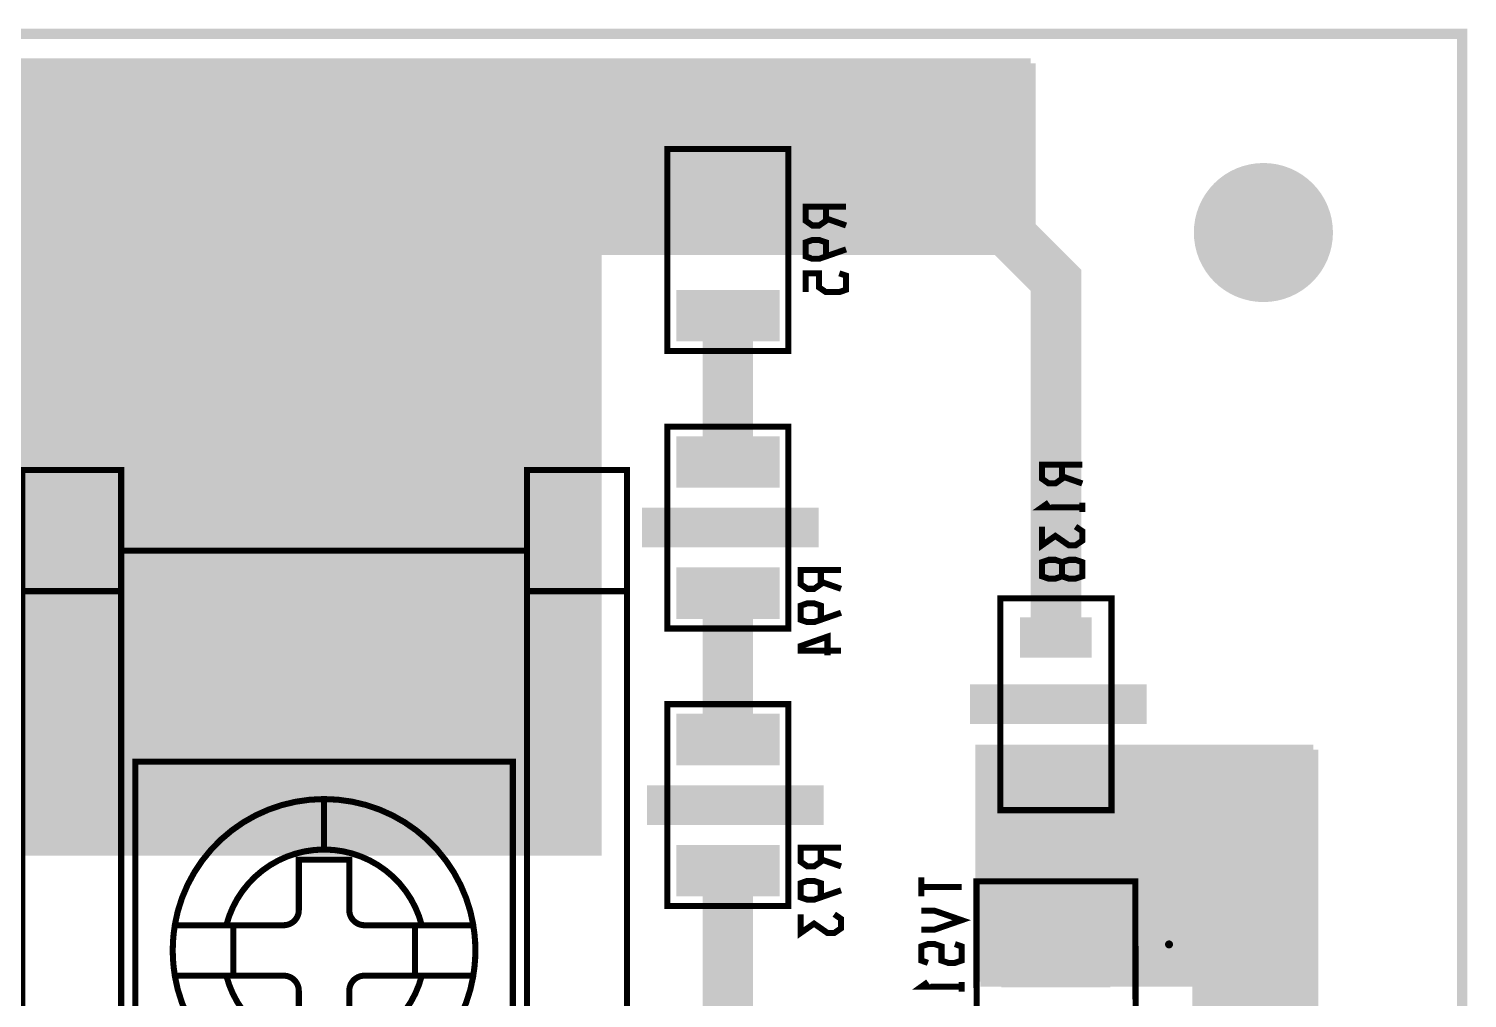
# Model space of a CAD drawing. Extents: x -20 to 155, y -92 to 168.
# Drawn here: x 118.94 to 155.13, y 143.73 to 168.13 of the extents above; entities that cross this region are included whole.
import ezdxf

# ---------------------------------------------------------------- set-up
doc = ezdxf.new("R2010")
doc.units = 0
doc.header["$MEASUREMENT"] = 0
doc.layers.get('0').update_dxf_attribs({"linetype": 'CONTINUOUS'})
for name, color, linetype in [('25-334-1_BOT', 7, 'CONTINUOUS'), ('25-334-1_DRD', 7, 'CONTINUOUS'), ('25-334-1_DRL', 2, 'CONTINUOUS'), ('25-334-1_IN1', 4, 'CONTINUOUS'), ('25-334-1_IN2', 3, 'CONTINUOUS'), ('25-334-1_SMB', 5, 'CONTINUOUS'), ('25-334-1_SMT', 10, 'CONTINUOUS'), ('25-334-1_SPB', 14, 'CONTINUOUS'), ('25-334-1_SSB', 12, 'CONTINUOUS'), ('25-334-1_TOP', 13, 'CONTINUOUS'), ('THRUHOLE_NPT', 15, 'CONTINUOUS'), ('THRUHOLE_TAP', 7, 'CONTINUOUS')]:
    doc.layers.add(name, color=color, linetype=linetype)

# ---------------------------------------------------------------- blocks, each defined once
blk = doc.blocks.new('ROUND_1')
at = {"const_width": 1.75006}
blk.add_lwpolyline([(-0.87503, 0, 1), (0.87503, 0, 1)], format="xyb", close=True, dxfattribs=at)
blk = doc.blocks.new('ROUND_15')
at = {"const_width": 3.50012}
blk.add_lwpolyline([(-1.75006, 0, 1), (1.75006, 0, 1)], format="xyb", close=True, dxfattribs=at)
blk = doc.blocks.new('ROUND_33')
at = {"const_width": 0.7493}
blk.add_lwpolyline([(-0.37465, 0, 1), (0.37465, 0, 1)], format="xyb", close=True, dxfattribs=at)
blk = doc.blocks.new('ROUND_39')
at = {"const_width": 0.35052}
blk.add_lwpolyline([(-0.17526, 0, 1), (0.17526, 0, 1)], format="xyb", close=True, dxfattribs=at)
blk = doc.blocks.new('ROUND_44')
at = {"const_width": 0.7493}
blk.add_lwpolyline([(-0.37465, 0, 1), (0.37465, 0, 1)], format="xyb", close=True, dxfattribs=at)
blk = doc.blocks.new('RECTANGLE_46')
blk.add_solid([(1.30048, 0.6477), (1.30048, -0.6477), (-1.30048, 0.6477), (-1.30048, -0.6477)])
blk = doc.blocks.new('RECTANGLE_48')
blk.add_solid([(0.9017, 0.508), (0.9017, -0.508), (-0.9017, 0.508), (-0.9017, -0.508)])
blk = doc.blocks.new('RECTANGLE_60')
blk.add_solid([(1.3716, 1.0795), (1.3716, -1.0795), (-1.3716, 1.0795), (-1.3716, -1.0795)])
blk = doc.blocks.new('ROUND_32')
at = {"const_width": 0.35052}
blk.add_lwpolyline([(-0.17526, 0, 1), (0.17526, 0, 1)], format="xyb", close=True, dxfattribs=at)
blk = doc.blocks.new('ROUND_42')
at = {"const_width": 0.35052}
blk.add_lwpolyline([(-0.17526, 0, 1), (0.17526, 0, 1)], format="xyb", close=True, dxfattribs=at)
blk = doc.blocks.new('ROUND_77')
at = {"const_width": 2.00025}
blk.add_lwpolyline([(-1.000124, 0, 1), (1.000124, 0, 1)], format="xyb", close=True, dxfattribs=at)
blk = doc.blocks.new('ROUND_85')
at = {"const_width": 0.10033}
blk.add_lwpolyline([(-0.050164, 0, 1), (0.050164, 0, 1)], format="xyb", close=True, dxfattribs=at)
blk = doc.blocks.new('ROUND_68')
at = {"const_width": 0.7493}
blk.add_lwpolyline([(-0.37465, 0, 1), (0.37465, 0, 1)], format="xyb", close=True, dxfattribs=at)
blk = doc.blocks.new('ROUND_35')
at = {"const_width": 0.10033}
blk.add_lwpolyline([(-0.050164, 0, 1), (0.050164, 0, 1)], format="xyb", close=True, dxfattribs=at)

msp = doc.modelspace()

# ---------------------------------------------------------------- linework, layer by layer
at = {"layer": '25-334-1_BOT'}
for points, const_width in [([(141.478, 165.989), (141.478, 164.211), (136.525, 164.211)], 1.27), ([(144.78, 152.8064), (144.78, 161.798), (142.367, 164.211), (141.478, 164.211), (136.525, 164.211)], 1.27), ([(136.525, 160.909), (136.525, 157.226)], 1.27), ([(136.525, 153.924), (136.525, 150.241)], 1.27), ([(144.78, 149.4536), (144.78, 145.0848)], 0.635), ([(136.525, 146.939), (136.525, 142.621)], 1.27), ([(147.6248, 145.0848), (144.78, 145.0848)], 0.635)]:
    msp.add_lwpolyline(points, dxfattribs=dict(at, const_width=const_width))
at = {"layer": '25-334-1_DRD', "const_width": 0.254}
for points in [[(-14.9987, 168.00068), (-14.9987, -4.99872), (155.00096, -4.99872), (155.00096, 168.00068), (-14.9987, 168.00068)], [(141.224, 166.624), (140.843, 166.243)], [(141.732, 166.624), (141.224, 166.624)], [(142.113, 166.243), (141.732, 166.624)], [(140.843, 166.243), (140.843, 165.735)], [(142.113, 165.735), (142.113, 166.243)], [(120.396, 165.735), (120.015, 165.354)], [(120.904, 165.735), (120.396, 165.735)], [(121.285, 165.354), (120.904, 165.735)], [(122.936, 165.735), (122.555, 165.354)], [(123.444, 165.735), (122.936, 165.735)], [(123.825, 165.354), (123.444, 165.735)], [(125.476, 165.735), (125.095, 165.354)], [(125.984, 165.735), (125.476, 165.735)], [(126.365, 165.354), (125.984, 165.735)], [(128.016, 165.735), (127.635, 165.354)], [(128.524, 165.735), (128.016, 165.735)], [(128.905, 165.354), (128.524, 165.735)], [(140.843, 165.735), (141.224, 165.354)], [(141.732, 165.354), (142.113, 165.735)], [(120.015, 165.354), (120.015, 164.846)], [(121.285, 164.846), (121.285, 165.354)], [(122.555, 165.354), (122.555, 164.846)], [(123.825, 164.846), (123.825, 165.354)], [(125.095, 165.354), (125.095, 164.846)], [(126.365, 164.846), (126.365, 165.354)], [(127.635, 165.354), (127.635, 164.846)], [(128.905, 164.846), (128.905, 165.354)], [(141.224, 165.354), (141.732, 165.354)], [(120.015, 164.846), (120.396, 164.465)], [(120.904, 164.465), (121.285, 164.846)], [(122.555, 164.846), (122.936, 164.465)], [(123.444, 164.465), (123.825, 164.846)], [(125.095, 164.846), (125.476, 164.465)], [(125.984, 164.465), (126.365, 164.846)], [(127.635, 164.846), (128.016, 164.465)], [(128.524, 164.465), (128.905, 164.846)], [(120.396, 164.465), (120.904, 164.465)], [(122.936, 164.465), (123.444, 164.465)], [(125.476, 164.465), (125.984, 164.465)], [(128.016, 164.465), (128.524, 164.465)], [(149.9997, 163.63442), (149.3647, 162.99942)], [(150.6347, 162.99942), (149.9997, 163.63442)], [(120.396, 163.195), (120.015, 162.814)], [(120.904, 163.195), (120.396, 163.195)], [(121.285, 162.814), (120.904, 163.195)], [(122.936, 163.195), (122.555, 162.814)], [(123.444, 163.195), (122.936, 163.195)], [(123.825, 162.814), (123.444, 163.195)], [(125.476, 163.195), (125.095, 162.814)], [(125.984, 163.195), (125.476, 163.195)], [(126.365, 162.814), (125.984, 163.195)], [(128.016, 163.195), (127.635, 162.814)], [(128.524, 163.195), (128.016, 163.195)], [(128.905, 162.814), (128.524, 163.195)], [(120.015, 162.814), (120.015, 162.306)], [(121.285, 162.306), (121.285, 162.814)], [(122.555, 162.814), (122.555, 162.306)], [(123.825, 162.306), (123.825, 162.814)], [(125.095, 162.814), (125.095, 162.306)], [(126.365, 162.306), (126.365, 162.814)], [(127.635, 162.814), (127.635, 162.306)], [(128.905, 162.306), (128.905, 162.814)], [(149.3647, 162.99942), (149.9997, 162.36442)], [(149.9997, 162.36442), (150.6347, 162.99942)], [(120.015, 162.306), (120.396, 161.925)], [(120.904, 161.925), (121.285, 162.306)], [(122.555, 162.306), (122.936, 161.925)], [(123.444, 161.925), (123.825, 162.306)], [(125.095, 162.306), (125.476, 161.925)], [(125.984, 161.925), (126.365, 162.306)], [(127.635, 162.306), (128.016, 161.925)], [(128.524, 161.925), (128.905, 162.306)], [(120.396, 161.925), (120.904, 161.925)], [(122.936, 161.925), (123.444, 161.925)], [(125.476, 161.925), (125.984, 161.925)], [(128.016, 161.925), (128.524, 161.925)], [(120.396, 160.655), (120.015, 160.274)], [(120.904, 160.655), (120.396, 160.655)], [(121.285, 160.274), (120.904, 160.655)], [(122.936, 160.655), (122.555, 160.274)], [(123.444, 160.655), (122.936, 160.655)], [(123.825, 160.274), (123.444, 160.655)], [(125.476, 160.655), (125.095, 160.274)], [(125.984, 160.655), (125.476, 160.655)], [(126.365, 160.274), (125.984, 160.655)], [(128.016, 160.655), (127.635, 160.274)], [(128.524, 160.655), (128.016, 160.655)], [(128.905, 160.274), (128.524, 160.655)], [(120.015, 160.274), (120.015, 159.766)], [(121.285, 159.766), (121.285, 160.274)], [(122.555, 160.274), (122.555, 159.766)], [(123.825, 159.766), (123.825, 160.274)], [(125.095, 160.274), (125.095, 159.766)], [(126.365, 159.766), (126.365, 160.274)], [(127.635, 160.274), (127.635, 159.766)], [(128.905, 159.766), (128.905, 160.274)], [(120.015, 159.766), (120.396, 159.385)], [(120.904, 159.385), (121.285, 159.766)], [(122.555, 159.766), (122.936, 159.385)], [(123.444, 159.385), (123.825, 159.766)], [(125.095, 159.766), (125.476, 159.385)], [(125.984, 159.385), (126.365, 159.766)], [(127.635, 159.766), (128.016, 159.385)], [(128.524, 159.385), (128.905, 159.766)], [(120.396, 159.385), (120.904, 159.385)], [(122.936, 159.385), (123.444, 159.385)], [(125.476, 159.385), (125.984, 159.385)], [(128.016, 159.385), (128.524, 159.385)], [(120.396, 158.115), (120.015, 157.734)], [(120.904, 158.115), (120.396, 158.115)], [(121.285, 157.734), (120.904, 158.115)], [(122.936, 158.115), (122.555, 157.734)], [(123.444, 158.115), (122.936, 158.115)], [(123.825, 157.734), (123.444, 158.115)], [(125.476, 158.115), (125.095, 157.734)], [(125.984, 158.115), (125.476, 158.115)], [(126.365, 157.734), (125.984, 158.115)], [(128.016, 158.115), (127.635, 157.734)], [(128.524, 158.115), (128.016, 158.115)], [(128.905, 157.734), (128.524, 158.115)], [(120.015, 157.734), (120.015, 157.226)], [(121.285, 157.226), (121.285, 157.734)], [(122.555, 157.734), (122.555, 157.226)], [(123.825, 157.226), (123.825, 157.734)], [(125.095, 157.734), (125.095, 157.226)], [(126.365, 157.226), (126.365, 157.734)], [(127.635, 157.734), (127.635, 157.226)], [(128.905, 157.226), (128.905, 157.734)], [(120.015, 157.226), (120.396, 156.845)], [(120.904, 156.845), (121.285, 157.226)], [(122.555, 157.226), (122.936, 156.845)], [(123.444, 156.845), (123.825, 157.226)], [(125.095, 157.226), (125.476, 156.845)], [(125.984, 156.845), (126.365, 157.226)], [(127.635, 157.226), (128.016, 156.845)], [(128.524, 156.845), (128.905, 157.226)], [(120.396, 156.845), (120.904, 156.845)], [(122.936, 156.845), (123.444, 156.845)], [(125.476, 156.845), (125.984, 156.845)], [(128.016, 156.845), (128.524, 156.845)], [(120.396, 155.575), (120.015, 155.194)], [(120.904, 155.575), (120.396, 155.575)], [(121.285, 155.194), (120.904, 155.575)], [(120.015, 155.194), (120.015, 154.686)], [(121.285, 154.686), (121.285, 155.194)], [(120.015, 154.686), (120.396, 154.305)], [(120.904, 154.305), (121.285, 154.686)], [(120.396, 154.305), (120.904, 154.305)], [(120.396, 153.035), (120.015, 152.654)], [(120.904, 153.035), (120.396, 153.035)], [(121.285, 152.654), (120.904, 153.035)], [(120.015, 152.654), (120.015, 152.146)], [(121.285, 152.146), (121.285, 152.654)], [(126.365, 152.7048), (126.365, 150.1648)], [(120.015, 152.146), (120.396, 151.765)], [(120.904, 151.765), (121.285, 152.146)], [(120.396, 151.765), (120.904, 151.765)], [(127.635, 151.4348), (125.095, 151.4348)], [(120.396, 150.495), (120.015, 150.114)], [(120.904, 150.495), (120.396, 150.495)], [(121.285, 150.114), (120.904, 150.495)], [(120.015, 150.114), (120.015, 149.606)], [(121.285, 149.606), (121.285, 150.114)], [(120.015, 149.606), (120.396, 149.225)], [(120.904, 149.225), (121.285, 149.606)], [(120.396, 149.225), (120.904, 149.225)], [(148.2598, 145.7198), (146.9898, 144.4498)], [(148.2598, 144.4498), (146.9898, 145.7198)]]:
    msp.add_lwpolyline(points, dxfattribs=at)
at = {"layer": '25-334-1_DRL'}
for points, const_width in [([(-14.9987, 168.00068), (-14.9987, -4.99872), (155.00096, -4.99872), (155.00096, 168.00068), (-14.9987, 168.00068)], 0.254), ([(138.811, 155.575), (134.366, 155.575)], 1.00076), ([(142.621, 151.13), (147.066, 151.13)], 1.00076), ([(134.493, 148.59), (138.938, 148.59)], 1.00076)]:
    msp.add_lwpolyline(points, dxfattribs=dict(at, const_width=const_width))
at = {"layer": '25-334-1_IN1', "const_width": 0.254}
for points in [[(144.145, 167.259), (71.12, 167.259)], [(144.145, 167.1066), (71.12, 167.1066)], [(144.145, 167.259), (144.145, 162.56), (133.223, 162.56), (133.223, 147.447), (100.203, 147.447)], [(118.8974, 167.259), (118.8974, 147.447)], [(119.126, 167.259), (119.126, 147.447)], [(119.3546, 167.259), (119.3546, 147.447)], [(119.5832, 167.259), (119.5832, 147.447)], [(119.8118, 167.259), (119.8118, 147.447)], [(120.0404, 167.259), (120.0404, 147.447)], [(120.269, 167.259), (120.269, 147.447)], [(120.4976, 167.259), (120.4976, 147.447)], [(120.7262, 167.259), (120.7262, 147.447)], [(120.9548, 167.259), (120.9548, 147.447)], [(121.1834, 167.259), (121.1834, 147.447)], [(121.412, 167.259), (121.412, 147.447)], [(121.6406, 167.259), (121.6406, 147.447)], [(121.8692, 167.259), (121.8692, 147.447)], [(122.0978, 167.259), (122.0978, 147.447)], [(122.3264, 167.259), (122.3264, 147.447)], [(122.555, 167.259), (122.555, 147.447)], [(122.7836, 167.259), (122.7836, 147.447)], [(123.0122, 167.259), (123.0122, 147.447)], [(123.2408, 167.259), (123.2408, 147.447)], [(123.4694, 167.259), (123.4694, 147.447)], [(123.698, 167.259), (123.698, 147.447)], [(123.9266, 167.259), (123.9266, 147.447)], [(124.1552, 167.259), (124.1552, 147.447)], [(124.3838, 167.259), (124.3838, 147.447)], [(124.6124, 167.259), (124.6124, 147.447)], [(124.841, 167.259), (124.841, 147.447)], [(125.0696, 167.259), (125.0696, 147.447)], [(125.2982, 167.259), (125.2982, 147.447)], [(125.5268, 167.259), (125.5268, 147.447)], [(125.7554, 167.259), (125.7554, 147.447)], [(125.984, 167.259), (125.984, 147.447)], [(126.2126, 167.259), (126.2126, 147.447)], [(126.4412, 167.259), (126.4412, 147.447)], [(126.6698, 167.259), (126.6698, 147.447)], [(126.8984, 167.259), (126.8984, 147.447)], [(127.127, 167.259), (127.127, 147.447)], [(127.3556, 167.259), (127.3556, 147.447)], [(127.5842, 167.259), (127.5842, 147.447)], [(127.8128, 167.259), (127.8128, 147.447)], [(128.0414, 167.259), (128.0414, 147.447)], [(128.27, 167.259), (128.27, 147.447)], [(128.4986, 167.259), (128.4986, 147.447)], [(128.7272, 167.259), (128.7272, 147.447)], [(128.9558, 167.259), (128.9558, 147.447)], [(129.1844, 167.259), (129.1844, 147.447)], [(129.413, 167.259), (129.413, 147.447)], [(129.6416, 167.259), (129.6416, 147.447)], [(129.8702, 167.259), (129.8702, 147.447)], [(130.0988, 167.259), (130.0988, 147.447)], [(130.3274, 167.259), (130.3274, 147.447)], [(130.556, 167.259), (130.556, 147.447)], [(130.7846, 167.259), (130.7846, 147.447)], [(131.0132, 167.259), (131.0132, 147.447)], [(131.2418, 167.259), (131.2418, 147.447)], [(131.4704, 167.259), (131.4704, 147.447)], [(131.699, 167.259), (131.699, 147.447)], [(131.9276, 167.259), (131.9276, 147.447)], [(132.1562, 167.259), (132.1562, 147.447)], [(132.3848, 167.259), (132.3848, 147.447)], [(132.6134, 167.259), (132.6134, 147.447)], [(132.842, 167.259), (132.842, 147.447)], [(133.0706, 167.259), (133.0706, 147.447)], [(133.2992, 167.259), (133.2992, 162.56)], [(133.5278, 167.259), (133.5278, 162.56)], [(133.7564, 167.259), (133.7564, 162.56)], [(133.985, 167.259), (133.985, 162.56)], [(134.2136, 167.259), (134.2136, 162.56)], [(134.4422, 167.259), (134.4422, 162.56)], [(134.6708, 167.259), (134.6708, 162.56)], [(134.8994, 167.259), (134.8994, 162.56)], [(135.128, 167.259), (135.128, 162.56)], [(135.3566, 167.259), (135.3566, 162.56)], [(135.5852, 167.259), (135.5852, 162.56)], [(135.8138, 167.259), (135.8138, 162.56)], [(136.0424, 167.259), (136.0424, 162.56)], [(136.271, 167.259), (136.271, 162.56)], [(136.4996, 167.259), (136.4996, 162.56)], [(136.7282, 167.259), (136.7282, 162.56)], [(136.9568, 167.259), (136.9568, 162.56)], [(137.1854, 167.259), (137.1854, 162.56)], [(137.414, 167.259), (137.414, 162.56)], [(137.6426, 167.259), (137.6426, 162.56)], [(137.8712, 167.259), (137.8712, 162.56)], [(138.0998, 167.259), (138.0998, 162.56)], [(138.3284, 167.259), (138.3284, 162.56)], [(138.557, 167.259), (138.557, 162.56)], [(138.7856, 167.259), (138.7856, 162.56)], [(139.0142, 167.259), (139.0142, 162.56)], [(139.2428, 167.259), (139.2428, 162.56)], [(139.4714, 167.259), (139.4714, 162.56)], [(139.7, 167.259), (139.7, 162.56)], [(139.9286, 167.259), (139.9286, 162.56)], [(140.1572, 167.259), (140.1572, 162.56)], [(140.3858, 167.259), (140.3858, 162.56)], [(140.6144, 167.259), (140.6144, 162.56)], [(140.843, 167.259), (140.843, 162.56)], [(141.0716, 167.259), (141.0716, 162.56)], [(141.3002, 167.259), (141.3002, 162.56)], [(141.5288, 167.259), (141.5288, 162.56)], [(141.7574, 167.259), (141.7574, 162.56)], [(141.986, 167.259), (141.986, 162.56)], [(142.2146, 167.259), (142.2146, 162.56)], [(142.4432, 167.259), (142.4432, 162.56)], [(142.6718, 167.259), (142.6718, 162.56)], [(142.9004, 167.259), (142.9004, 162.56)], [(143.129, 167.259), (143.129, 162.56)], [(143.3576, 167.259), (143.3576, 162.56)], [(143.5862, 167.259), (143.5862, 162.56)], [(143.8148, 167.259), (143.8148, 162.56)], [(144.0434, 167.259), (144.0434, 162.56)], [(144.145, 166.878), (71.12, 166.878)], [(144.145, 166.6494), (71.12, 166.6494)], [(144.145, 166.4208), (71.12, 166.4208)], [(144.145, 166.1922), (71.12, 166.1922)], [(144.145, 165.9636), (71.12, 165.9636)], [(144.145, 165.735), (71.12, 165.735)], [(144.145, 165.5064), (71.12, 165.5064)], [(144.145, 165.2778), (71.12, 165.2778)], [(144.145, 165.0492), (71.12, 165.0492)], [(144.145, 164.8206), (98.37928, 164.8206)], [(144.145, 164.592), (98.70948, 164.592)], [(144.145, 164.3634), (98.90506, 164.3634)], [(144.145, 164.1348), (99.02952, 164.1348)], [(144.145, 163.9062), (99.10318, 163.9062)], [(144.145, 163.6776), (99.13366, 163.6776)], [(144.145, 163.2204), (99.07778, 163.2204)], [(144.145, 163.449), (99.12604, 163.449)], [(144.145, 162.7632), (98.83648, 162.7632)], [(144.145, 162.9918), (98.98634, 162.9918)], [(133.223, 162.5346), (98.60026, 162.5346)], [(133.223, 162.0774), (71.12, 162.0774)], [(133.223, 162.306), (98.12528, 162.306)], [(133.223, 161.8488), (71.12, 161.8488)], [(133.223, 161.6202), (71.12, 161.6202)], [(133.223, 161.3916), (71.12, 161.3916)], [(133.223, 161.163), (71.12, 161.163)], [(133.223, 160.9344), (71.12, 160.9344)], [(133.223, 160.7058), (71.12, 160.7058)], [(133.223, 160.4772), (71.12, 160.4772)], [(133.223, 160.2486), (71.12, 160.2486)], [(133.223, 160.02), (71.12, 160.02)], [(133.223, 159.7914), (71.12, 159.7914)], [(133.223, 159.5628), (71.12, 159.5628)], [(133.223, 159.3342), (71.12, 159.3342)], [(133.223, 159.1056), (71.12, 159.1056)], [(133.223, 158.877), (71.12, 158.877)], [(133.223, 158.6484), (71.12, 158.6484)], [(133.223, 158.4198), (71.12, 158.4198)], [(133.223, 158.1912), (71.12, 158.1912)], [(133.223, 157.9626), (71.12, 157.9626)], [(133.223, 157.734), (89.916, 157.734)], [(133.223, 157.5054), (90.1446, 157.5054)], [(133.223, 157.2768), (90.3732, 157.2768)], [(133.223, 157.0482), (90.6018, 157.0482)], [(133.223, 156.8196), (90.8304, 156.8196)], [(133.223, 156.591), (91.059, 156.591)], [(133.223, 156.3624), (91.2876, 156.3624)], [(133.223, 156.1338), (91.5162, 156.1338)], [(133.223, 155.9052), (91.7448, 155.9052)], [(133.223, 155.6766), (91.9734, 155.6766)], [(133.223, 155.448), (92.202, 155.448)], [(133.223, 155.2194), (92.4306, 155.2194)], [(133.223, 154.9908), (92.6592, 154.9908)], [(133.223, 154.7622), (92.8878, 154.7622)], [(133.223, 154.5336), (93.1164, 154.5336)], [(133.223, 154.305), (93.345, 154.305)], [(133.223, 154.0764), (93.5736, 154.0764)], [(133.223, 153.8478), (93.8022, 153.8478)], [(133.223, 153.6192), (94.0308, 153.6192)], [(133.223, 153.3906), (94.2594, 153.3906)], [(133.223, 153.162), (94.488, 153.162)], [(133.223, 152.9334), (94.7166, 152.9334)], [(133.223, 152.7048), (94.9452, 152.7048)], [(133.223, 152.4762), (95.1738, 152.4762)], [(133.223, 152.2476), (95.4024, 152.2476)], [(133.223, 152.019), (95.631, 152.019)], [(133.223, 151.7904), (95.8596, 151.7904)], [(133.223, 151.5618), (96.0882, 151.5618)], [(133.223, 151.3332), (96.3168, 151.3332)], [(133.223, 151.1046), (96.5454, 151.1046)], [(133.223, 150.876), (96.774, 150.876)], [(133.223, 150.6474), (97.0026, 150.6474)], [(133.223, 150.4188), (97.2312, 150.4188)], [(133.223, 150.1902), (97.4598, 150.1902)], [(133.223, 149.9616), (97.6884, 149.9616)], [(133.223, 149.733), (97.917, 149.733)], [(133.223, 149.5044), (98.1456, 149.5044)], [(133.223, 149.2758), (98.3742, 149.2758)], [(133.223, 149.0472), (98.6028, 149.0472)], [(133.223, 148.8186), (98.8314, 148.8186)], [(133.223, 148.59), (99.06, 148.59)], [(133.223, 148.3614), (99.2886, 148.3614)], [(133.223, 148.1328), (99.5172, 148.1328)], [(133.223, 147.9042), (99.7458, 147.9042)], [(133.223, 147.6756), (99.9744, 147.6756)]]:
    msp.add_lwpolyline(points, dxfattribs=at)
at = {"layer": '25-334-1_IN2', "const_width": 0.254}
for points in [[(144.018, 167.259), (3.175, 167.259), (3.175, 160.147), (-3.81, 160.147), (-3.81, -4.572)], [(144.018, 167.1066), (3.175, 167.1066)], [(118.9482, 167.259), (118.9482, 147.447)], [(119.1768, 167.259), (119.1768, 147.447)], [(119.4054, 167.259), (119.4054, 147.447)], [(119.634, 167.259), (119.634, 147.447)], [(119.8626, 167.259), (119.8626, 147.447)], [(120.0912, 167.259), (120.0912, 147.447)], [(120.3198, 167.259), (120.3198, 147.447)], [(120.5484, 167.259), (120.5484, 147.447)], [(120.777, 167.259), (120.777, 147.447)], [(121.0056, 167.259), (121.0056, 147.447)], [(121.2342, 167.259), (121.2342, 147.447)], [(121.4628, 167.259), (121.4628, 147.447)], [(121.6914, 167.259), (121.6914, 147.447)], [(121.92, 167.259), (121.92, 147.447)], [(122.1486, 167.259), (122.1486, 147.447)], [(122.3772, 167.259), (122.3772, 147.447)], [(122.6058, 167.259), (122.6058, 147.447)], [(122.8344, 167.259), (122.8344, 147.447)], [(123.063, 167.259), (123.063, 147.447)], [(123.2916, 167.259), (123.2916, 147.447)], [(123.5202, 167.259), (123.5202, 147.447)], [(123.7488, 167.259), (123.7488, 147.447)], [(123.9774, 167.259), (123.9774, 147.447)], [(124.206, 167.259), (124.206, 147.447)], [(124.4346, 167.259), (124.4346, 147.447)], [(124.6632, 167.259), (124.6632, 147.447)], [(124.8918, 167.259), (124.8918, 147.447)], [(125.1204, 167.259), (125.1204, 147.447)], [(125.349, 167.259), (125.349, 147.447)], [(125.5776, 167.259), (125.5776, 147.447)], [(125.8062, 167.259), (125.8062, 147.447)], [(126.0348, 167.259), (126.0348, 147.447)], [(126.2634, 167.259), (126.2634, 147.447)], [(126.492, 167.259), (126.492, 147.447)], [(126.7206, 167.259), (126.7206, 147.447)], [(126.9492, 167.259), (126.9492, 147.447)], [(127.1778, 167.259), (127.1778, 147.447)], [(127.4064, 167.259), (127.4064, 147.447)], [(127.635, 167.259), (127.635, 147.447)], [(127.8636, 167.259), (127.8636, 147.447)], [(128.0922, 167.259), (128.0922, 147.447)], [(128.3208, 167.259), (128.3208, 147.447)], [(128.5494, 167.259), (128.5494, 147.447)], [(128.778, 167.259), (128.778, 147.447)], [(129.0066, 167.259), (129.0066, 147.447)], [(129.2352, 167.259), (129.2352, 147.447)], [(129.4638, 167.259), (129.4638, 147.447)], [(129.6924, 167.259), (129.6924, 147.447)], [(129.921, 167.259), (129.921, 147.447)], [(130.1496, 167.259), (130.1496, 147.447)], [(130.3782, 167.259), (130.3782, 147.447)], [(130.6068, 167.259), (130.6068, 147.447)], [(130.8354, 167.259), (130.8354, 147.447)], [(131.064, 167.259), (131.064, 147.447)], [(131.2926, 167.259), (131.2926, 147.447)], [(131.5212, 167.259), (131.5212, 147.447)], [(131.7498, 167.259), (131.7498, 147.447)], [(131.9784, 167.259), (131.9784, 147.447)], [(132.207, 167.259), (132.207, 147.447)], [(132.4356, 167.259), (132.4356, 147.447)], [(132.6642, 167.259), (132.6642, 147.447)], [(132.8928, 167.259), (132.8928, 147.447)], [(133.1214, 167.259), (133.1214, 164.973)], [(133.35, 167.259), (133.35, 164.973)], [(133.5786, 167.259), (133.5786, 164.973)], [(133.8072, 167.259), (133.8072, 164.973)], [(134.0358, 167.259), (134.0358, 164.973)], [(134.2644, 167.259), (134.2644, 164.973)], [(134.493, 167.259), (134.493, 164.973)], [(134.7216, 167.259), (134.7216, 164.973)], [(134.9502, 167.259), (134.9502, 164.973)], [(135.1788, 167.259), (135.1788, 164.973)], [(135.4074, 167.259), (135.4074, 164.973)], [(135.636, 167.259), (135.636, 164.973)], [(135.8646, 167.259), (135.8646, 164.973)], [(136.0932, 167.259), (136.0932, 164.973)], [(136.3218, 167.259), (136.3218, 164.973)], [(136.5504, 167.259), (136.5504, 164.973)], [(136.779, 167.259), (136.779, 164.973)], [(137.0076, 167.259), (137.0076, 164.973)], [(137.2362, 167.259), (137.2362, 164.973)], [(137.4648, 167.259), (137.4648, 164.973)], [(137.6934, 167.259), (137.6934, 164.973)], [(137.922, 167.259), (137.922, 164.973)], [(138.1506, 167.259), (138.1506, 164.973)], [(138.3792, 167.259), (138.3792, 164.973)], [(138.6078, 167.259), (138.6078, 164.973)], [(138.8364, 167.259), (138.8364, 164.973)], [(139.065, 167.259), (139.065, 164.973)], [(139.2936, 167.259), (139.2936, 164.973)], [(139.5222, 167.259), (139.5222, 164.973)], [(139.7508, 167.259), (139.7508, 164.973)], [(139.9794, 167.259), (139.9794, 164.973)], [(140.208, 167.259), (140.208, 164.973)], [(140.4366, 167.259), (140.4366, 164.973)], [(140.6652, 167.259), (140.6652, 164.973)], [(140.8938, 167.259), (140.8938, 164.973)], [(141.1224, 167.259), (141.1224, 164.973)], [(141.351, 167.259), (141.351, 164.973)], [(141.5796, 167.259), (141.5796, 164.973)], [(141.8082, 167.259), (141.8082, 164.973)], [(142.0368, 167.259), (142.0368, 164.973)], [(142.2654, 167.259), (142.2654, 164.973)], [(142.494, 167.259), (142.494, 164.973)], [(142.7226, 167.259), (142.7226, 164.973)], [(142.9512, 167.259), (142.9512, 164.973)], [(143.1798, 167.259), (143.1798, 164.973)], [(143.4084, 167.259), (143.4084, 164.973)], [(143.637, 167.259), (143.637, 164.973)], [(143.8656, 167.259), (143.8656, 164.973)], [(144.018, 167.259), (144.018, 164.973)], [(144.018, 166.878), (3.175, 166.878)], [(144.018, 166.6494), (3.175, 166.6494)], [(144.018, 166.4208), (3.175, 166.4208)], [(144.018, 166.1922), (3.175, 166.1922)], [(144.018, 165.9636), (3.175, 165.9636)], [(144.018, 165.735), (3.175, 165.735)], [(144.018, 165.5064), (3.175, 165.5064)], [(144.018, 165.2778), (3.175, 165.2778)], [(144.018, 165.0492), (3.175, 165.0492)], [(133.096, 164.973), (133.223, 147.447)], [(144.018, 164.973), (133.096, 164.973)], [(133.096, 164.8206), (98.37928, 164.8206)], [(133.09854, 164.592), (98.70948, 164.592)], [(133.10108, 164.3634), (98.90506, 164.3634)], [(133.10108, 164.1348), (99.02952, 164.1348)], [(133.10362, 163.9062), (99.10318, 163.9062)], [(133.10616, 163.6776), (99.13366, 163.6776)], [(133.1087, 163.2204), (99.07778, 163.2204)], [(133.10616, 163.449), (99.12604, 163.449)], [(133.11124, 162.7632), (98.83648, 162.7632)], [(133.1087, 162.9918), (98.98634, 162.9918)], [(133.11378, 162.5346), (98.60026, 162.5346)], [(133.11632, 162.0774), (3.175, 162.0774)], [(133.11378, 162.306), (98.12528, 162.306)], [(133.11886, 161.8488), (3.175, 161.8488)], [(133.11886, 161.6202), (3.175, 161.6202)], [(133.1214, 161.3916), (3.175, 161.3916)], [(133.1214, 161.4678), (133.1214, 147.447)], [(133.12394, 161.163), (3.175, 161.163)], [(133.12394, 160.9344), (3.175, 160.9344)], [(133.12648, 160.7058), (3.175, 160.7058)], [(133.12902, 160.4772), (3.175, 160.4772)], [(133.12902, 160.2486), (3.175, 160.2486)], [(133.13156, 160.02), (-3.81, 160.02)], [(133.1341, 159.7914), (-3.81, 159.7914)], [(133.1341, 159.5628), (-3.81, 159.5628)], [(133.13664, 159.3342), (-3.81, 159.3342)], [(133.13918, 159.1056), (-3.81, 159.1056)], [(133.13918, 158.877), (19.16938, 158.877)], [(133.14172, 158.6484), (19.74342, 158.6484)], [(133.14426, 158.4198), (20.1041, 158.4198)], [(133.14426, 158.1912), (20.37334, 158.1912)], [(133.1468, 157.9626), (20.5867, 157.9626)], [(133.1468, 157.734), (89.916, 157.734)], [(133.14934, 157.5054), (90.1446, 157.5054)], [(133.15188, 157.2768), (90.3732, 157.2768)], [(133.15188, 157.0482), (90.6018, 157.0482)], [(133.15442, 156.8196), (90.8304, 156.8196)], [(133.15696, 156.591), (91.059, 156.591)], [(133.15696, 156.3624), (91.2876, 156.3624)], [(133.1595, 156.1338), (91.5162, 156.1338)], [(133.16204, 155.9052), (91.7448, 155.9052)], [(133.16204, 155.6766), (91.9734, 155.6766)], [(133.16458, 155.448), (92.202, 155.448)], [(133.16712, 155.2194), (92.4306, 155.2194)], [(133.16712, 154.9908), (92.6592, 154.9908)], [(133.16966, 154.7622), (92.8878, 154.7622)], [(133.1722, 154.5336), (93.1164, 154.5336)], [(133.1722, 154.305), (93.345, 154.305)], [(133.17474, 154.0764), (93.5736, 154.0764)], [(133.17728, 153.8478), (93.8022, 153.8478)], [(133.17728, 153.6192), (94.0308, 153.6192)], [(133.17982, 153.3906), (94.2594, 153.3906)], [(133.18236, 153.162), (94.488, 153.162)], [(133.18236, 152.9334), (94.7166, 152.9334)], [(133.1849, 152.7048), (94.9452, 152.7048)], [(133.1849, 152.4762), (95.1738, 152.4762)], [(133.18744, 152.2476), (95.4024, 152.2476)], [(133.18998, 152.019), (95.631, 152.019)], [(133.18998, 151.7904), (95.8596, 151.7904)], [(133.19252, 151.5618), (96.0882, 151.5618)], [(133.19506, 151.3332), (96.3168, 151.3332)], [(133.19506, 151.1046), (96.5454, 151.1046)], [(133.1976, 150.876), (96.774, 150.876)], [(133.20014, 150.6474), (97.0026, 150.6474)], [(133.20014, 150.4188), (97.2312, 150.4188)], [(133.20268, 150.1902), (97.4598, 150.1902)], [(133.20522, 149.9616), (97.6884, 149.9616)], [(133.20522, 149.733), (97.917, 149.733)], [(133.20776, 149.5044), (98.1456, 149.5044)], [(133.2103, 149.2758), (98.3742, 149.2758)], [(133.2103, 149.0472), (98.6028, 149.0472)], [(133.21284, 148.8186), (98.8314, 148.8186)], [(133.21538, 148.59), (99.06, 148.59)], [(133.21538, 148.3614), (99.2886, 148.3614)], [(133.21792, 148.1328), (99.5172, 148.1328)], [(133.22046, 147.9042), (99.7458, 147.9042)], [(133.22046, 147.6756), (99.9744, 147.6756)], [(133.223, 147.447), (100.203, 147.447)]]:
    msp.add_lwpolyline(points, dxfattribs=at)
at = {"layer": '25-334-1_SMT', "const_width": 4.99872}
for points in [[(132.207, -1.651), (10.033, -1.651), (-0.508, 8.89), (-0.508, 153.67), (9.398, 163.576), (126.365, 163.576), (126.365, 151.384)], [(125.857, 163.576), (130.429, 163.576)], [(96.774, 157.353), (130.429, 157.353)], [(101.854, 150.876), (130.556, 150.876)]]:
    msp.add_lwpolyline(points, dxfattribs=at)
at = {"layer": '25-334-1_SSB', "const_width": 0.1524}
for points in [[(137.668, 160.02), (135.001, 160.02), (135.001, 165.1), (138.049, 165.1), (138.049, 160.02), (137.668, 160.02)], [(138.99134, 163.64966), (138.99134, 163.29406), (138.82116, 163.17722), (138.65098, 163.17722), (138.48334, 163.29406), (138.48334, 163.64966), (139.49934, 163.64966)], [(138.99134, 163.35502), (139.49934, 163.17722)], [(138.99134, 162.39744), (138.99134, 162.75304), (138.82116, 162.81146), (138.65098, 162.81146), (138.48334, 162.75304), (138.48334, 162.39744), (138.65098, 162.33902), (138.82116, 162.33902), (139.49934, 162.57524)], [(139.32916, 161.97326), (139.49934, 161.91484), (139.49934, 161.55924), (139.32916, 161.50082), (138.99134, 161.50082), (138.82116, 161.61766), (138.82116, 161.97326), (138.48334, 161.97326), (138.48334, 161.50082)], [(137.668, 153.035), (135.001, 153.035), (135.001, 158.115), (138.049, 158.115), (138.049, 153.035), (137.668, 153.035)], [(133.985, 153.9748), (131.4704, 153.9748), (131.4704, 157.0228), (133.985, 157.0228), (133.985, 153.9748), (133.985, 135.4328), (106.045, 135.4328), (106.045, 153.9748), (108.5596, 153.9748), (108.5596, 157.0228), (106.045, 157.0228), (106.045, 153.9748)], [(108.5596, 153.9748), (108.5596, 137.4648), (118.7704, 137.4648), (118.7704, 153.9748), (121.2596, 153.9748), (121.2596, 157.0228), (118.7704, 157.0228), (118.7704, 153.9748)], [(144.93494, 157.15996), (144.93494, 156.80436), (144.76476, 156.68498), (144.59712, 156.68498), (144.42694, 156.80436), (144.42694, 157.15996), (145.44294, 157.15996)], [(144.93494, 156.86278), (145.44294, 156.68498)], [(145.44294, 156.083), (144.42694, 156.083), (144.59712, 156.20238)], [(145.44294, 155.96616), (145.44294, 156.20238)], [(145.27276, 155.6004), (145.44294, 155.48356), (145.44294, 155.2448), (145.27276, 155.12796), (145.10512, 155.12796), (144.76476, 155.36418), (144.42694, 155.12796), (144.42694, 155.6004)], [(131.4704, 154.9908), (121.2596, 154.9908)], [(138.86434, 154.50566), (138.86434, 154.15006), (138.69416, 154.03322), (138.52398, 154.03322), (138.35634, 154.15006), (138.35634, 154.50566), (139.37234, 154.50566)], [(144.93494, 154.34818), (144.76476, 154.28976), (144.59712, 154.28976), (144.42694, 154.34818), (144.42694, 154.70378), (144.59712, 154.7622), (144.76476, 154.7622), (144.93494, 154.70378), (144.93494, 154.34818), (145.10512, 154.28976), (145.27276, 154.28976), (145.44294, 154.34818), (145.44294, 154.70378), (145.27276, 154.7622), (145.10512, 154.7622), (144.93494, 154.70378)], [(138.86434, 154.21102), (139.37234, 154.03322)], [(131.4704, 153.9748), (131.4704, 137.4648), (121.2596, 137.4648), (121.2596, 153.9748)], [(146.177, 153.797), (143.383, 153.797), (143.383, 148.463), (146.177, 148.463), (146.177, 153.797)], [(138.86434, 153.25344), (138.86434, 153.60904), (138.69416, 153.66746), (138.52398, 153.66746), (138.35634, 153.60904), (138.35634, 153.25344), (138.52398, 153.19502), (138.69416, 153.19502), (139.37234, 153.43124)], [(139.03198, 152.35682), (139.03198, 152.82926), (138.35634, 152.59304), (138.35634, 152.47366), (139.37234, 152.47366)], [(137.668, 146.05), (135.001, 146.05), (135.001, 151.13), (138.049, 151.13), (138.049, 146.05), (137.668, 146.05)], [(121.6152, 149.6822), (121.6152, 140.1826), (131.1148, 140.1826), (131.1148, 149.6822), (121.6152, 149.6822)], [(126.365, 148.7424), (126.365, 147.4724)], [(138.86434, 147.52066), (138.86434, 147.16506), (138.69416, 147.04822), (138.52398, 147.04822), (138.35634, 147.16506), (138.35634, 147.52066), (139.37234, 147.52066)], [(125.73, 145.9484), (125.73, 147.2184), (127, 147.2184), (127, 145.9484)], [(138.86434, 147.22602), (139.37234, 147.04822)], [(138.86434, 146.26844), (138.86434, 146.62404), (138.69416, 146.68246), (138.52398, 146.68246), (138.35634, 146.62404), (138.35634, 146.26844), (138.52398, 146.21002), (138.69416, 146.21002), (139.37234, 146.44624)], [(141.39164, 146.29638), (141.39164, 146.76882)], [(142.40764, 146.5326), (141.39164, 146.5326)], [(142.78356, 140.68044), (142.78102, 145.034), (142.78102, 146.6723), (146.77898, 146.6723), (146.7866, 139.5476), (146.3294, 139.0904), (143.129, 139.0904), (142.7734, 139.5222), (142.78356, 140.68044)], [(139.20216, 145.84426), (139.37234, 145.72742), (139.37234, 145.48866), (139.20216, 145.37182), (139.03198, 145.37182), (138.69416, 145.60804), (138.35634, 145.37182), (138.35634, 145.84426)], [(141.39164, 145.45818), (141.72946, 145.45818), (142.40764, 145.6944), (141.72946, 145.93062), (141.39164, 145.93062)], [(122.60834, 145.5674), (122.61088, 145.5674)], [(122.61088, 145.5674), (123.90628, 145.5674), (125.349, 145.5674)], [(124.079, 145.5674), (124.079, 144.2974)], [(130.11912, 145.5674), (128.82372, 145.5674), (127.381, 145.5674)], [(128.651, 144.2974), (128.651, 145.5674)], [(130.11912, 145.5674), (130.12166, 145.5674)], [(141.55928, 144.61998), (141.39164, 144.6784), (141.39164, 145.034), (141.55928, 145.09242), (141.72946, 145.09242), (141.89964, 145.034), (141.89964, 144.6784), (142.06728, 144.61998), (142.23746, 144.61998), (142.40764, 144.6784), (142.40764, 145.034), (142.23746, 145.09242)], [(122.61088, 144.2974), (122.60834, 144.2974)], [(122.61088, 144.2974), (123.90628, 144.2974), (125.349, 144.2974)], [(130.11912, 144.2974), (128.82372, 144.2974), (127.381, 144.2974)], [(142.40764, 144.018), (141.39164, 144.018), (141.55928, 144.13738)], [(142.40764, 143.89862), (142.40764, 144.13738)], [(127, 143.9164), (127, 142.6464), (125.73, 142.6464), (125.73, 143.9164)]]:
    msp.add_lwpolyline(points, dxfattribs=at)
for points in [[(126.365, 148.7424, 0.3659768), (122.60834, 145.5674)], [(130.12166, 145.5674, 0.3659767), (126.365, 148.7424)], [(126.365, 147.4724, 0.3419817), (123.90628, 145.5674)], [(128.82372, 145.5674, 0.3419815), (126.365, 147.4724)], [(125.349, 145.5674, 0.4142136), (125.73, 145.9484)], [(127, 145.9484, 0.4142136), (127.381, 145.5674)], [(122.61088, 145.5674, 0.0419149), (122.55756, 144.9324)], [(130.17246, 144.9324, 0.0419149), (130.11913, 145.5674)], [(122.55754, 144.9324, 0.041915), (122.61086, 144.2974)], [(130.11912, 144.2974, 0.0419149), (130.17244, 144.9324)], [(122.60834, 144.2974, 0.3659767), (126.365, 141.1224)], [(123.90628, 144.2974, 0.3419815), (126.365, 142.3924)], [(125.73, 143.9164, 0.4142136), (125.349, 144.2974)], [(126.365, 141.1224, 0.3659768), (130.12166, 144.2974)], [(126.365, 142.3924, 0.3419817), (128.82372, 144.2974)], [(127.381, 144.2974, 0.4142136), (127, 143.9164)]]:
    msp.add_lwpolyline(points, format="xyb", dxfattribs=at)
at = {"layer": '25-334-1_TOP', "const_width": 0.254}
for points in [[(133.223, 167.259), (-3.81, 167.259)], [(133.223, 167.1066), (-3.81, 167.1066)], [(133.223, 167.259), (133.223, 147.447), (100.203, 147.447)], [(118.9482, 167.259), (118.9482, 147.447)], [(119.1768, 167.259), (119.1768, 147.447)], [(119.4054, 167.259), (119.4054, 147.447)], [(119.634, 167.259), (119.634, 147.447)], [(119.8626, 167.259), (119.8626, 147.447)], [(120.0912, 167.259), (120.0912, 147.447)], [(120.3198, 167.259), (120.3198, 147.447)], [(120.5484, 167.259), (120.5484, 147.447)], [(120.777, 167.259), (120.777, 147.447)], [(121.0056, 167.259), (121.0056, 147.447)], [(121.2342, 167.259), (121.2342, 147.447)], [(121.4628, 167.259), (121.4628, 147.447)], [(121.6914, 167.259), (121.6914, 147.447)], [(121.92, 167.259), (121.92, 147.447)], [(122.1486, 167.259), (122.1486, 147.447)], [(122.3772, 167.259), (122.3772, 147.447)], [(122.6058, 167.259), (122.6058, 147.447)], [(122.8344, 167.259), (122.8344, 147.447)], [(123.063, 167.259), (123.063, 147.447)], [(123.2916, 167.259), (123.2916, 147.447)], [(123.5202, 167.259), (123.5202, 147.447)], [(123.7488, 167.259), (123.7488, 147.447)], [(123.9774, 167.259), (123.9774, 147.447)], [(124.206, 167.259), (124.206, 147.447)], [(124.4346, 167.259), (124.4346, 147.447)], [(124.6632, 167.259), (124.6632, 147.447)], [(124.8918, 167.259), (124.8918, 147.447)], [(125.1204, 167.259), (125.1204, 147.447)], [(125.349, 167.259), (125.349, 147.447)], [(125.5776, 167.259), (125.5776, 147.447)], [(125.8062, 167.259), (125.8062, 147.447)], [(126.0348, 167.259), (126.0348, 147.447)], [(126.2634, 167.259), (126.2634, 147.447)], [(126.492, 167.259), (126.492, 147.447)], [(126.7206, 167.259), (126.7206, 147.447)], [(126.9492, 167.259), (126.9492, 147.447)], [(127.1778, 167.259), (127.1778, 147.447)], [(127.4064, 167.259), (127.4064, 147.447)], [(127.635, 167.259), (127.635, 147.447)], [(127.8636, 167.259), (127.8636, 147.447)], [(128.0922, 167.259), (128.0922, 147.447)], [(128.3208, 167.259), (128.3208, 147.447)], [(128.5494, 167.259), (128.5494, 147.447)], [(128.778, 167.259), (128.778, 147.447)], [(129.0066, 167.259), (129.0066, 147.447)], [(129.2352, 167.259), (129.2352, 147.447)], [(129.4638, 167.259), (129.4638, 147.447)], [(129.6924, 167.259), (129.6924, 147.447)], [(129.921, 167.259), (129.921, 147.447)], [(130.1496, 167.259), (130.1496, 147.447)], [(130.3782, 167.259), (130.3782, 147.447)], [(130.6068, 167.259), (130.6068, 147.447)], [(130.8354, 167.259), (130.8354, 147.447)], [(131.064, 167.259), (131.064, 147.447)], [(131.2926, 167.259), (131.2926, 147.447)], [(131.5212, 167.259), (131.5212, 147.447)], [(131.7498, 167.259), (131.7498, 147.447)], [(131.9784, 167.259), (131.9784, 147.447)], [(132.207, 167.259), (132.207, 147.447)], [(132.4356, 167.259), (132.4356, 147.447)], [(132.6642, 167.259), (132.6642, 147.447)], [(132.8928, 167.259), (132.8928, 147.447)], [(133.1214, 167.259), (133.1214, 147.447)], [(133.223, 166.878), (0.98044, 166.878)], [(133.223, 166.6494), (1.6383, 166.6494)], [(133.223, 166.4208), (2.07264, 166.4208)], [(133.223, 166.1922), (2.41046, 166.1922)], [(133.223, 165.9636), (2.68732, 165.9636)], [(133.223, 165.735), (2.91846, 165.735)], [(133.223, 165.5064), (3.11658, 165.5064)], [(133.223, 165.2778), (3.28676, 165.2778)], [(133.223, 165.0492), (3.43408, 165.0492)], [(133.223, 164.8206), (98.37928, 164.8206)], [(133.223, 164.592), (98.70948, 164.592)], [(133.223, 164.3634), (98.90506, 164.3634)], [(133.223, 164.1348), (99.02952, 164.1348)], [(133.223, 163.9062), (99.10318, 163.9062)], [(133.223, 163.6776), (99.13366, 163.6776)], [(133.223, 163.2204), (99.07778, 163.2204)], [(133.223, 163.449), (99.12604, 163.449)], [(133.223, 162.7632), (98.83648, 162.7632)], [(133.223, 162.9918), (98.98634, 162.9918)], [(133.223, 162.5346), (98.60026, 162.5346)], [(133.223, 162.0774), (3.89128, 162.0774)], [(133.223, 162.306), (98.12528, 162.306)], [(133.223, 161.8488), (3.83032, 161.8488)], [(133.223, 161.3916), (3.66268, 161.3916)], [(133.223, 161.6202), (3.75412, 161.6202)], [(133.223, 160.9344), (3.42646, 160.9344)], [(133.223, 161.163), (3.55346, 161.163)], [(133.223, 160.7058), (3.2766, 160.7058)], [(133.223, 160.2486), (2.90322, 160.2486)], [(133.223, 160.4772), (3.10388, 160.4772)], [(133.223, 160.02), (2.66954, 160.02)], [(133.223, 159.5628), (2.04724, 159.5628)], [(133.223, 159.7914), (2.39014, 159.7914)], [(133.223, 159.3342), (1.60274, 159.3342)], [(133.223, 159.1056), (0.91694, 159.1056)], [(133.223, 158.877), (19.16938, 158.877)], [(133.223, 158.6484), (19.74342, 158.6484)], [(133.223, 158.4198), (20.1041, 158.4198)], [(133.223, 158.1912), (20.37334, 158.1912)], [(133.223, 157.9626), (20.5867, 157.9626)], [(133.223, 157.734), (89.916, 157.734)], [(133.223, 157.5054), (90.1446, 157.5054)], [(133.223, 157.2768), (90.3732, 157.2768)], [(133.223, 157.0482), (90.6018, 157.0482)], [(133.223, 156.8196), (90.8304, 156.8196)], [(133.223, 156.591), (91.059, 156.591)], [(133.223, 156.3624), (91.2876, 156.3624)], [(133.223, 156.1338), (91.5162, 156.1338)], [(133.223, 155.9052), (91.7448, 155.9052)], [(133.223, 155.6766), (91.9734, 155.6766)], [(133.223, 155.448), (92.202, 155.448)], [(133.223, 155.2194), (92.4306, 155.2194)], [(133.223, 154.9908), (92.6592, 154.9908)], [(133.223, 154.7622), (92.8878, 154.7622)], [(133.223, 154.5336), (93.1164, 154.5336)], [(133.223, 154.305), (93.345, 154.305)], [(133.223, 154.0764), (93.5736, 154.0764)], [(133.223, 153.8478), (93.8022, 153.8478)], [(133.223, 153.6192), (94.0308, 153.6192)], [(133.223, 153.3906), (94.2594, 153.3906)], [(133.223, 153.162), (94.488, 153.162)], [(133.223, 152.9334), (94.7166, 152.9334)], [(133.223, 152.7048), (94.9452, 152.7048)], [(133.223, 152.4762), (95.1738, 152.4762)], [(133.223, 152.2476), (95.4024, 152.2476)], [(133.223, 152.019), (95.631, 152.019)], [(133.223, 151.7904), (95.8596, 151.7904)], [(133.223, 151.5618), (96.0882, 151.5618)], [(133.223, 151.3332), (96.3168, 151.3332)], [(133.223, 151.1046), (96.5454, 151.1046)], [(133.223, 150.876), (96.774, 150.876)], [(133.223, 150.6474), (97.0026, 150.6474)], [(133.223, 150.4188), (97.2312, 150.4188)], [(133.223, 150.1902), (97.4598, 150.1902)], [(133.223, 149.9616), (97.6884, 149.9616)], [(133.223, 149.733), (97.917, 149.733)], [(151.257, 149.987), (142.875, 149.987), (142.875, 144.145)], [(151.257, 149.9108), (142.875, 149.9108)], [(143.0528, 149.987), (143.0528, 144.145)], [(143.2814, 149.987), (143.2814, 144.145)], [(143.51, 149.987), (143.51, 144.145)], [(143.7386, 149.987), (143.7386, 144.145)], [(143.9672, 149.987), (143.9672, 144.145)], [(144.1958, 149.987), (144.1958, 144.145)], [(144.4244, 149.987), (144.4244, 144.145)], [(144.653, 149.987), (144.653, 144.145)], [(144.8816, 149.987), (144.8816, 144.145)], [(145.1102, 149.987), (145.1102, 144.145)], [(145.3388, 149.987), (145.3388, 144.145)], [(145.5674, 149.987), (145.5674, 144.145)], [(145.796, 149.987), (145.796, 144.145)], [(146.0246, 149.987), (146.0246, 144.145)], [(146.2532, 149.987), (146.2532, 144.145)], [(146.4818, 149.987), (146.4818, 144.145)], [(146.7104, 149.987), (146.7104, 144.145)], [(146.939, 149.987), (146.939, 144.145)], [(147.1676, 149.987), (147.1676, 144.145)], [(147.3962, 149.987), (147.3962, 144.145)], [(147.6248, 149.987), (147.6248, 144.145)], [(147.8534, 149.987), (147.8534, 144.145)], [(148.082, 149.987), (148.082, 144.145)], [(148.3106, 149.987), (148.3106, 144.145)], [(148.5392, 149.987), (148.5392, 132.0292)], [(148.7678, 149.987), (148.7678, 132.2578)], [(148.9964, 149.987), (148.9964, 132.4864)], [(149.225, 149.987), (149.225, 137.287)], [(149.4536, 149.987), (149.4536, 137.287)], [(149.6822, 149.987), (149.6822, 137.287)], [(149.9108, 149.987), (149.9108, 137.287)], [(150.1394, 149.987), (150.1394, 137.287)], [(150.368, 149.987), (150.368, 137.287)], [(150.5966, 149.987), (150.5966, 137.287)], [(150.8252, 149.987), (150.8252, 137.287)], [(151.0538, 149.987), (151.0538, 137.287)], [(151.257, 149.987), (151.257, 137.287)], [(133.223, 149.5044), (98.1456, 149.5044)], [(151.257, 149.6822), (142.875, 149.6822)], [(151.257, 149.4536), (142.875, 149.4536)], [(133.223, 149.2758), (98.3742, 149.2758)], [(133.223, 149.0472), (98.6028, 149.0472)], [(151.257, 149.225), (142.875, 149.225)], [(151.257, 148.9964), (142.875, 148.9964)], [(133.223, 148.8186), (98.8314, 148.8186)], [(151.257, 148.7678), (142.875, 148.7678)], [(133.223, 148.59), (99.06, 148.59)], [(133.223, 148.3614), (99.2886, 148.3614)], [(151.257, 148.5392), (142.875, 148.5392)], [(151.257, 148.3106), (142.875, 148.3106)], [(133.223, 148.1328), (99.5172, 148.1328)], [(133.223, 147.9042), (99.7458, 147.9042)], [(151.257, 148.082), (142.875, 148.082)], [(133.223, 147.6756), (99.9744, 147.6756)], [(151.257, 147.8534), (142.875, 147.8534)], [(151.257, 147.6248), (142.875, 147.6248)], [(151.257, 147.3962), (142.875, 147.3962)], [(151.257, 147.1676), (142.875, 147.1676)], [(151.257, 146.939), (142.875, 146.939)], [(151.257, 146.7104), (142.875, 146.7104)], [(151.257, 146.4818), (142.875, 146.4818)], [(151.257, 146.2532), (142.875, 146.2532)], [(151.257, 146.0246), (142.875, 146.0246)], [(151.257, 145.796), (142.875, 145.796)], [(151.257, 145.5674), (142.875, 145.5674)], [(151.257, 145.3388), (142.875, 145.3388)], [(151.257, 145.1102), (142.875, 145.1102)], [(151.257, 144.8816), (142.875, 144.8816)], [(151.257, 144.653), (142.875, 144.653)], [(151.257, 144.4244), (142.875, 144.4244)], [(148.336, 144.145), (148.336, 140.97), (144.272, 140.97), (138.938, 135.636), (138.938, 129.794)], [(151.257, 144.1958), (142.875, 144.1958)], [(148.336, 144.145), (142.875, 144.145)], [(151.257, 143.9672), (148.336, 143.9672)], [(151.257, 143.7386), (148.336, 143.7386)]]:
    msp.add_lwpolyline(points, dxfattribs=at)

# ---------------------------------------------------------------- block references
at = {"layer": '25-334-1_BOT'}
for name, p in [('ROUND_44', (141.478, 165.989)), ('ROUND_33', (120.65, 165.1)), ('ROUND_33', (123.19, 165.1)), ('ROUND_33', (125.73, 165.1)), ('ROUND_33', (128.27, 165.1)), ('RECTANGLE_46', (136.525, 164.211)), ('ROUND_1', (149.9997, 162.99942)), ('ROUND_33', (120.65, 162.56)), ('ROUND_33', (123.19, 162.56)), ('ROUND_33', (125.73, 162.56)), ('ROUND_33', (128.27, 162.56)), ('RECTANGLE_46', (136.525, 160.909)), ('ROUND_33', (120.65, 160.02)), ('ROUND_33', (123.19, 160.02)), ('ROUND_33', (125.73, 160.02)), ('ROUND_33', (128.27, 160.02)), ('ROUND_33', (120.65, 157.48)), ('ROUND_33', (123.19, 157.48)), ('ROUND_33', (125.73, 157.48)), ('ROUND_33', (128.27, 157.48)), ('RECTANGLE_46', (136.525, 157.226)), ('ROUND_33', (120.65, 154.94)), ('ROUND_15', (126.365, 151.4348)), ('RECTANGLE_46', (136.525, 153.924)), ('ROUND_33', (120.65, 152.4)), ('RECTANGLE_48', (144.78, 152.8064)), ('ROUND_33', (120.65, 149.86)), ('RECTANGLE_46', (136.525, 150.241)), ('RECTANGLE_48', (144.78, 149.4536)), ('RECTANGLE_46', (136.525, 146.939)), ('RECTANGLE_60', (144.78, 145.0848)), ('ROUND_39', (147.6248, 145.0848))]:
    msp.add_blockref(name, p, dxfattribs=at)
at = {"layer": '25-334-1_DRL'}
for name, p in [('ROUND_42', (141.478, 165.989)), ('ROUND_32', (120.65, 165.1)), ('ROUND_32', (123.19, 165.1)), ('ROUND_32', (125.73, 165.1)), ('ROUND_32', (128.27, 165.1)), ('ROUND_1', (149.9997, 162.99942)), ('ROUND_32', (120.65, 162.56)), ('ROUND_32', (123.19, 162.56)), ('ROUND_32', (125.73, 162.56)), ('ROUND_32', (128.27, 162.56)), ('ROUND_32', (120.65, 160.02)), ('ROUND_32', (123.19, 160.02)), ('ROUND_32', (125.73, 160.02)), ('ROUND_32', (128.27, 160.02)), ('ROUND_32', (120.65, 157.48)), ('ROUND_32', (123.19, 157.48)), ('ROUND_32', (125.73, 157.48)), ('ROUND_32', (128.27, 157.48)), ('ROUND_32', (120.65, 154.94)), ('ROUND_77', (126.365, 151.4348)), ('ROUND_32', (120.65, 152.4)), ('ROUND_32', (120.65, 149.86)), ('ROUND_85', (147.6248, 145.0848))]:
    msp.add_blockref(name, p, dxfattribs=at)
at = {"layer": '25-334-1_IN1'}
for name, p in [('ROUND_68', (141.478, 165.989)), ('ROUND_33', (120.65, 165.1)), ('ROUND_33', (123.19, 165.1)), ('ROUND_33', (125.73, 165.1)), ('ROUND_33', (128.27, 165.1)), ('ROUND_1', (149.9997, 162.99942)), ('ROUND_33', (120.65, 162.56)), ('ROUND_33', (123.19, 162.56)), ('ROUND_33', (125.73, 162.56)), ('ROUND_33', (128.27, 162.56)), ('ROUND_33', (120.65, 160.02)), ('ROUND_33', (123.19, 160.02)), ('ROUND_33', (125.73, 160.02)), ('ROUND_33', (128.27, 160.02)), ('ROUND_33', (120.65, 157.48)), ('ROUND_33', (123.19, 157.48)), ('ROUND_33', (125.73, 157.48)), ('ROUND_33', (128.27, 157.48)), ('ROUND_33', (120.65, 154.94)), ('ROUND_15', (126.365, 151.4348)), ('ROUND_33', (120.65, 152.4)), ('ROUND_33', (120.65, 149.86)), ('ROUND_39', (147.6248, 145.0848))]:
    msp.add_blockref(name, p, dxfattribs=at)
at = {"layer": '25-334-1_IN2'}
for name, p in [('ROUND_68', (141.478, 165.989)), ('ROUND_33', (120.65, 165.1)), ('ROUND_33', (123.19, 165.1)), ('ROUND_33', (125.73, 165.1)), ('ROUND_33', (128.27, 165.1)), ('ROUND_1', (149.9997, 162.99942)), ('ROUND_33', (120.65, 162.56)), ('ROUND_33', (123.19, 162.56)), ('ROUND_33', (125.73, 162.56)), ('ROUND_33', (128.27, 162.56)), ('ROUND_33', (120.65, 160.02)), ('ROUND_33', (123.19, 160.02)), ('ROUND_33', (125.73, 160.02)), ('ROUND_33', (128.27, 160.02)), ('ROUND_33', (120.65, 157.48)), ('ROUND_33', (123.19, 157.48)), ('ROUND_33', (125.73, 157.48)), ('ROUND_33', (128.27, 157.48)), ('ROUND_33', (120.65, 154.94)), ('ROUND_15', (126.365, 151.4348)), ('ROUND_33', (120.65, 152.4)), ('ROUND_33', (120.65, 149.86)), ('ROUND_39', (147.6248, 145.0848))]:
    msp.add_blockref(name, p, dxfattribs=at)
at = {"layer": '25-334-1_SMB'}
for name, p in [('RECTANGLE_46', (136.525, 164.211)), ('ROUND_1', (149.9997, 162.99942)), ('RECTANGLE_46', (136.525, 160.909)), ('RECTANGLE_46', (136.525, 157.226)), ('ROUND_15', (126.365, 151.4348)), ('RECTANGLE_46', (136.525, 153.924)), ('RECTANGLE_48', (144.78, 152.8064)), ('RECTANGLE_46', (136.525, 150.241)), ('RECTANGLE_48', (144.78, 149.4536)), ('RECTANGLE_46', (136.525, 146.939)), ('RECTANGLE_60', (144.78, 145.0848))]:
    msp.add_blockref(name, p, dxfattribs=at)
at = {"layer": '25-334-1_SMT'}
for name, p in [('ROUND_1', (149.9997, 162.99942)), ('ROUND_15', (126.365, 151.4348))]:
    msp.add_blockref(name, p, dxfattribs=at)
at = {"layer": '25-334-1_SPB'}
for name, p in [('RECTANGLE_46', (136.525, 164.211)), ('RECTANGLE_46', (136.525, 160.909)), ('RECTANGLE_46', (136.525, 157.226)), ('RECTANGLE_46', (136.525, 153.924)), ('RECTANGLE_48', (144.78, 152.8064)), ('RECTANGLE_46', (136.525, 150.241)), ('RECTANGLE_48', (144.78, 149.4536)), ('RECTANGLE_46', (136.525, 146.939)), ('RECTANGLE_60', (144.78, 145.0848))]:
    msp.add_blockref(name, p, dxfattribs=at)
at = {"layer": '25-334-1_TOP'}
for name, p in [('ROUND_44', (141.478, 165.989)), ('ROUND_33', (120.65, 165.1)), ('ROUND_33', (123.19, 165.1)), ('ROUND_33', (125.73, 165.1)), ('ROUND_33', (128.27, 165.1)), ('ROUND_1', (149.9997, 162.99942)), ('ROUND_33', (120.65, 162.56)), ('ROUND_33', (123.19, 162.56)), ('ROUND_33', (125.73, 162.56)), ('ROUND_33', (128.27, 162.56)), ('ROUND_33', (120.65, 160.02)), ('ROUND_33', (123.19, 160.02)), ('ROUND_33', (125.73, 160.02)), ('ROUND_33', (128.27, 160.02)), ('ROUND_33', (120.65, 157.48)), ('ROUND_33', (123.19, 157.48)), ('ROUND_33', (125.73, 157.48)), ('ROUND_33', (128.27, 157.48)), ('ROUND_33', (120.65, 154.94)), ('ROUND_15', (126.365, 151.4348)), ('ROUND_33', (120.65, 152.4)), ('ROUND_33', (120.65, 149.86)), ('ROUND_39', (147.6248, 145.0848))]:
    msp.add_blockref(name, p, dxfattribs=at)
at = {"layer": 'THRUHOLE_NPT'}
msp.add_blockref('ROUND_1', (149.9997, 162.99942), dxfattribs=at)
at = {"layer": 'THRUHOLE_TAP'}
for name, p in [('ROUND_32', (141.478, 165.989)), ('ROUND_32', (120.65, 165.1)), ('ROUND_32', (123.19, 165.1)), ('ROUND_32', (125.73, 165.1)), ('ROUND_32', (128.27, 165.1)), ('ROUND_32', (120.65, 162.56)), ('ROUND_32', (123.19, 162.56)), ('ROUND_32', (125.73, 162.56)), ('ROUND_32', (128.27, 162.56)), ('ROUND_32', (120.65, 160.02)), ('ROUND_32', (123.19, 160.02)), ('ROUND_32', (125.73, 160.02)), ('ROUND_32', (128.27, 160.02)), ('ROUND_32', (120.65, 157.48)), ('ROUND_32', (123.19, 157.48)), ('ROUND_32', (125.73, 157.48)), ('ROUND_32', (128.27, 157.48)), ('ROUND_32', (120.65, 154.94)), ('ROUND_77', (126.365, 151.4348)), ('ROUND_32', (120.65, 152.4)), ('ROUND_32', (120.65, 149.86)), ('ROUND_35', (147.6248, 145.0848))]:
    msp.add_blockref(name, p, dxfattribs=at)

doc.saveas('drawing.dxf')
